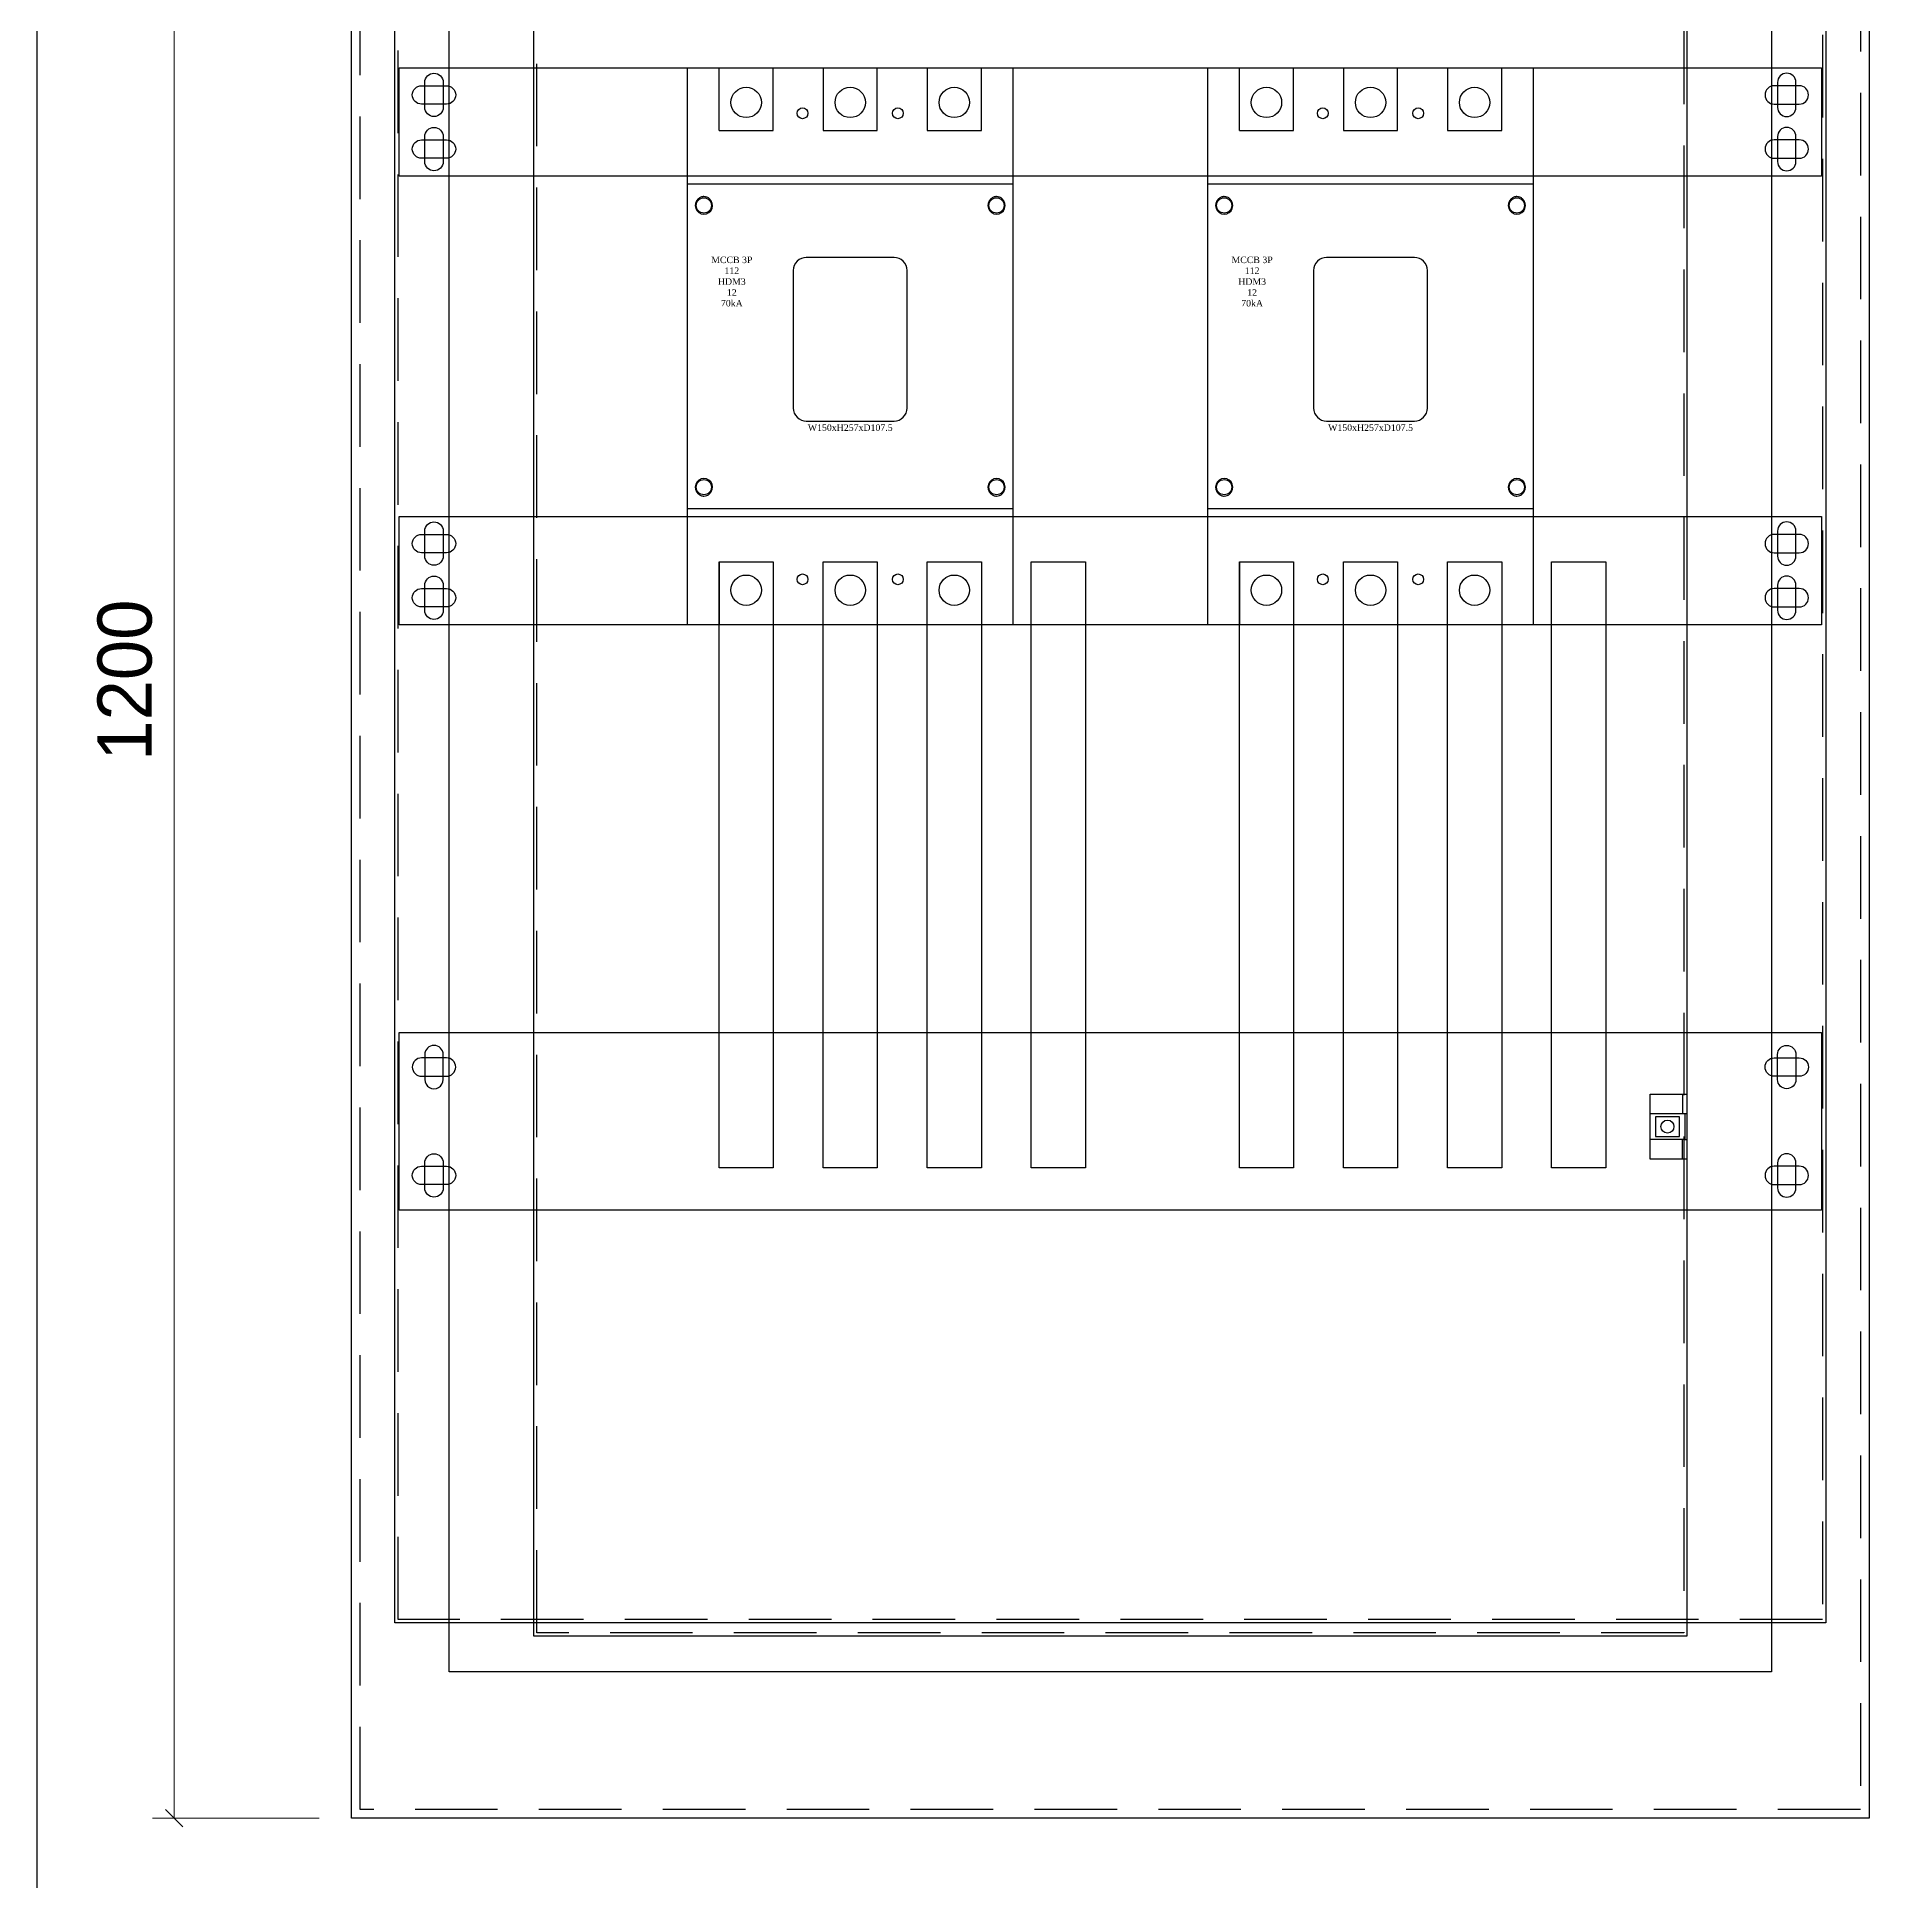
# Model space of a CAD drawing. Header units: millimetres. Extents: x 0 to 3594, y 0 to 2541.
# Drawn here: x 0 to 857, y 1128 to 1979 of the extents above; entities that cross this region are included whole.
import ezdxf
from ezdxf.enums import TextEntityAlignment as Align

# ---------------------------------------------------------------- set-up
doc = ezdxf.new("R2010")
doc.units = ezdxf.units.MM
doc.linetypes.add('HIDDENX2', pattern=[19.05, 12.7, -6.35])
for name, color, linetype in [('--4N-THT. MCB-MCCB-ACB', 124, 'Continuous'), ('--8N-THT. FIXING HOLE', 4, 'Continuous'), ('CNC', 7, 'Continuous'), ('DIM', 253, 'Continuous')]:
    doc.layers.add(name, color=color, linetype=linetype)
doc.styles.add('Tahoma (Input Text)', font='tahoma.ttf')
doc.styles.add('VNI-TNR-DIM', font='times.ttf')
doc.dimstyles.new('Dim-25', dxfattribs={"dimtxt": 25, "dimasz": 8, "dimexe": 10, "dimexo": 15, "dimgap": 10, "dimtad": 1, "dimdec": 0, "dimtxsty": 'Standard', "dimblk": 'OBLIQUE', "dimcen": 10, "dimclrd": 5, "dimclre": 5, "dimclrt": 3, "dimazin": 3, "dimtfac": 1, "dimtdec": 0, "dimtmove": 0, "dimatfit": 3, "dimldrblk": 'OBLIQUE', "dimlwd": 9, "dimlwe": 9})

# ---------------------------------------------------------------- blocks, each defined once
blk = doc.blocks.new('*D2')
at = {"color": 0, "linetype": 'ByBlock', "lineweight": -2}
for p, q in [((67.27, 2353.33), (59.27, 2361.33)), ((59.27, 1161.33), (67.27, 1153.33))]:
    blk.add_line(p, q, dxfattribs=at)
at = {"layer": 'Defpoints', "color": 0, "ltscale": 3, "transparency": 16777216}
for p in [(145.06, 2357.33), (63.27, 1157.33), (145.06, 1157.33)]:
    blk.add_point(p, dxfattribs=at)
at = {"layer": 'DIM', "color": 5, "lineweight": 9, "ltscale": 3, "transparency": 16777216}
for p, q in [((130.06, 2357.33), (53.27, 2357.33)), ((63.27, 2357.33), (63.27, 1157.33)), ((130.06, 1157.33), (53.27, 1157.33))]:
    blk.add_line(p, q, dxfattribs=at)
at = {"layer": 'DIM', "color": 3, "ltscale": 3, "transparency": 16777216, "insert": (40.51, 1682.33), "char_height": 25, "attachment_point": 5, "rotation": 90}
blk.add_mtext('1200', dxfattribs=at)
blk = doc.blocks.new('_Oblique')
at = {"color": 0, "linetype": 'ByBlock', "lineweight": -2}
blk.add_line((-0.5, -0.5), (0.5, 0.5), dxfattribs=at)
blk = doc.blocks.new('khungtenAsean2')
at = {"color": 7}
blk.add_lwpolyline([(0, 0), (2970, 0), (2970, -2100), (0, -2100)], close=True, dxfattribs=at)
at = {"color": 1, "style": 'Tahoma (Input Text)', "flags": 8}
for tag, p in [('#01', (137.05, -2021.28)), ('#03', (506.57, -2019.3)), ('#05', (1106.63, -2021.28)), ('#07', (1834.68, -2021.28)), ('#09', (2146.72, -2021.28)), ('#02', (98.46, -2081.28)), ('#04', (486.11, -2081.28)), ('#06', (1065.33, -2081.28)), ('#08', (1817.45, -2081.28)), ('#10', (2146.72, -2081.28))]:
    blk.add_attdef(tag, p, '', height=25, dxfattribs=at)
blk.add_attdef('#11', text='', height=25, dxfattribs=at).set_placement((2914.99, -2067.35), align=Align.CENTER)
blk = doc.blocks.new('ovan8.5x20')
at = {"layer": 'CNC', "color": 2, "lineweight": -3}
for p, q in [((5.75, 4.25), (-5.75, 4.25)), ((-5.75, -4.25), (5.75, -4.25))]:
    blk.add_line(p, q, dxfattribs=at)
for centre, start, end in [((-5.75, 0), 90, 270), ((5.75, 0), 270, 90)]:
    blk.add_arc(centre, 4.25, start, end, dxfattribs=at)
blk = doc.blocks.new('HL003-2-2')
at = {"color": 1}
for p, q in [((15, 21), (15, 12)), ((16, 12), (17, 12)), ((15, -9), (15, 0)), ((16, 0), (17, 0))]:
    blk.add_line(p, q, dxfattribs=at)
blk.add_lwpolyline([(17, 0), (17, -9), (0, -9), (0, 21), (17, 21), (17, 12)], dxfattribs=at)
blk.add_lwpolyline([(0, 12), (16, 12), (16, 0), (0, 0)], close=True, dxfattribs=at)
blk.add_circle((8, 6), 3, dxfattribs=at)
blk = doc.blocks.new('336')
at = {"layer": '--4N-THT. MCB-MCCB-ACB', "linetype": 'ByBlock', "lineweight": -2}
for p, q in [((174792.01, 112068.13), (174792.01, 112097.13)), ((174817.01, 112068.13), (174817.01, 112097.13)), ((174840.01, 112097.13), (174840.01, 112068.13)), ((174865.01, 112068.13), (174865.01, 112097.13)), ((174888.01, 112097.13), (174888.01, 112068.13)), ((174913.01, 112068.13), (174913.01, 112097.13)), ((174792.01, 112068.13), (174817.01, 112068.13)), ((174840.01, 112068.13), (174865.01, 112068.13)), ((174888.01, 112068.13), (174913.01, 112068.13)), ((174777.49, 112043.63), (174927.51, 112043.63)), ((174782.69, 112036.26), (174782.36, 112036.63)), ((174787.65, 112036.63), (174787.32, 112036.26)), ((174917.69, 112036.26), (174917.36, 112036.63)), ((174922.65, 112036.63), (174922.32, 112036.26)), ((174782.36, 111900.63), (174782.69, 111901.01)), ((174787.32, 111901.01), (174787.65, 111900.63)), ((174917.36, 111900.63), (174917.69, 111901.01)), ((174922.32, 111901.01), (174922.65, 111900.63)), ((174927.51, 111893.63), (174777.49, 111893.63)), ((174792.01, 111869.13), (174792.01, 111840.13)), ((174792.01, 111869.13), (174817.01, 111869.13)), ((174817.01, 111869.13), (174817.01, 111840.13)), ((174840.01, 111840.13), (174840.01, 111869.13)), ((174840.01, 111869.13), (174865.01, 111869.13)), ((174865.01, 111869.13), (174865.01, 111840.13)), ((174888.01, 111840.13), (174888.01, 111869.13)), ((174888.01, 111869.13), (174913.01, 111869.13)), ((174913.01, 111869.13), (174913.01, 111840.13))]:
    blk.add_line(p, q, dxfattribs=at)
blk.add_lwpolyline([(174777.49, 112097.13), (174927.51, 112097.13), (174927.51, 111840.13), (174777.49, 111840.13)], close=True, dxfattribs=at)
at = {"layer": '--4N-THT. MCB-MCCB-ACB', "color": 1}
blk.add_lwpolyline([(174878.76, 112003.63, 0.414214), (174872.76, 112009.63), (174832.26, 112009.63, 0.414214), (174826.26, 112003.63), (174826.26, 111940.13, 0.414214), (174832.26, 111934.13), (174872.76, 111934.13, 0.414214), (174878.76, 111940.13)], format="xyb", close=True, dxfattribs=at)
at = {"layer": '--4N-THT. MCB-MCCB-ACB', "linetype": 'ByBlock', "lineweight": -2}
for centre, radius in [((174804.51, 112081.13), 7), ((174852.51, 112081.13), 7), ((174900.51, 112081.13), 7), ((174785.01, 112033.63), 3.5), ((174920.01, 112033.63), 3.5), ((174785.01, 111903.63), 3.5), ((174920.01, 111903.63), 3.5), ((174804.51, 111856.13), 7), ((174852.51, 111856.13), 7), ((174900.51, 111856.13), 7)]:
    blk.add_circle(centre, radius, dxfattribs=at)
for centre, start, end in [((174785.01, 112033.63), 131.40962, 48.59038), ((174920.01, 112033.63), 131.40962, 48.59038), ((174785.01, 111903.63), 311.40962, 228.59038), ((174920.01, 111903.63), 311.40962, 228.59038)]:
    blk.add_arc(centre, 4, start, end, dxfattribs=at)
for points in [[(174787.65, 112036.63), (174787.3, 112036.97), (174786.47, 112037.52), (174785.01, 112037.81), (174783.54, 112037.52), (174782.71, 112036.97), (174782.36, 112036.63)], [(174922.65, 112036.63), (174922.3, 112036.97), (174921.47, 112037.52), (174920.01, 112037.81), (174918.54, 112037.52), (174917.71, 112036.97), (174917.36, 112036.63)], [(174782.36, 111900.63), (174782.71, 111900.3), (174783.54, 111899.75), (174785.01, 111899.46), (174786.47, 111899.75), (174787.3, 111900.3), (174787.65, 111900.63)], [(174917.36, 111900.63), (174917.71, 111900.3), (174918.54, 111899.75), (174920.01, 111899.46), (174921.47, 111899.75), (174922.3, 111900.3), (174922.65, 111900.63)]]:
    blk.add_open_spline(points, degree=3, knots=[0, 0, 0, 0, 0.250091, 0.50002, 0.74994, 1, 1, 1, 1], dxfattribs=at)
at = {"layer": '--8N-THT. FIXING HOLE'}
for centre in [(174830.5, 112076.13), (174874.5, 112076.13), (174830.5, 111861.13), (174874.5, 111861.13)]:
    blk.add_circle(centre, 2.5, dxfattribs=at)
at = {"layer": '--4N-THT. MCB-MCCB-ACB', "color": 3, "style": 'VNI-TNR-DIM'}
for s, p in [('MCCB 3P', (174797.89, 112008.52)), ('70kA', (174797.89, 111988.52)), ('W150xH257xD107.5', (174852.51, 111931.13))]:
    blk.add_text(s, height=3, dxfattribs=at).set_placement(p, align=Align.MIDDLE_CENTER)
at = {"layer": '--4N-THT. MCB-MCCB-ACB', "color": 3, "insert": (174797.89, 111998.5), "char_height": 3, "width": 34.6438, "attachment_point": 5, "style": 'VNI-TNR-DIM'}
blk.add_mtext('HDM3', dxfattribs=at)
at = {"layer": '--4N-THT. MCB-MCCB-ACB', "color": 3, "style": 'VNI-TNR-DIM'}
for tag, p in [('315~630A', (174797.89, 112003.52)), ('400~600N', (174797.89, 111993.5))]:
    blk.add_attdef(tag, text='', height=3, dxfattribs=at).set_placement(p, align=Align.MIDDLE_CENTER)

msp = doc.modelspace()

# ---------------------------------------------------------------- linework, layer by layer
at = {"color": 7, "ltscale": 3}
for points in [[(145.06, 2357.33), (845.06, 2357.33), (845.06, 1157.33), (145.06, 1157.33)], [(190.06, 2289.83), (800.06, 2289.83), (800.06, 1224.83), (190.06, 1224.83)]]:
    msp.add_lwpolyline(points, close=True, dxfattribs=at)
at = {"color": 7, "linetype": 'HIDDENX2', "ltscale": 3}
msp.add_lwpolyline([(149.06, 2353.33), (841.06, 2353.33), (841.06, 1161.33), (149.06, 1161.33)], close=True, dxfattribs=at)
at = {"color": 6, "ltscale": 3}
msp.add_lwpolyline([(229.06, 2273.33), (761.06, 2273.33), (761.06, 1241.33), (229.06, 1241.33)], close=True, dxfattribs=at)
msp.add_lwpolyline([(229.06, 2273.33), (761.06, 2273.33), (761.06, 1241.33), (229.06, 1241.33)], close=True, dxfattribs=at)
at = {"color": 6, "linetype": 'HIDDENX2', "ltscale": 3}
msp.add_lwpolyline([(230.56, 2271.83), (759.56, 2271.83), (759.56, 1242.83), (230.56, 1242.83)], close=True, dxfattribs=at)
at = {"color": 1, "ltscale": 3}
for points in [[(165.06, 2267.24), (825.06, 2267.24), (825.06, 1247.42), (165.06, 1247.42)], [(314.56, 1736.83), (339.56, 1736.83), (339.56, 1457.26), (314.56, 1457.26)], [(554.57, 1736.83), (579.57, 1736.83), (579.57, 1457.26), (554.57, 1457.26)]]:
    msp.add_lwpolyline(points, close=True, dxfattribs=at)
at = {"color": 1, "linetype": 'HIDDENX2', "ltscale": 3}
msp.add_lwpolyline([(166.56, 2265.74), (823.56, 2265.74), (823.56, 1248.92), (166.56, 1248.92)], close=True, dxfattribs=at)
at = {"color": 8, "ltscale": 3}
for points in [[(167.06, 1964.83), (823.06, 1964.83), (823.06, 1914.83), (167.06, 1914.83)], [(167.06, 1757.83), (823.06, 1757.83), (823.06, 1707.83), (167.06, 1707.83)], [(167.06, 1519.83), (823.06, 1519.83), (823.06, 1437.83), (167.06, 1437.83)]]:
    msp.add_lwpolyline(points, close=True, dxfattribs=at)
at = {"color": 2, "ltscale": 3}
for points in [[(362.56, 1736.83), (387.56, 1736.83), (387.56, 1457.26), (362.56, 1457.26)], [(602.57, 1736.83), (627.57, 1736.83), (627.57, 1457.26), (602.57, 1457.26)]]:
    msp.add_lwpolyline(points, close=True, dxfattribs=at)
at = {"color": 5, "ltscale": 3}
for points in [[(410.56, 1736.83), (435.56, 1736.83), (435.56, 1457.26), (410.56, 1457.26)], [(650.57, 1736.83), (675.57, 1736.83), (675.57, 1457.26), (650.57, 1457.26)]]:
    msp.add_lwpolyline(points, close=True, dxfattribs=at)
at = {"color": 7, "ltscale": 3, "true_color": 0xffffff}
for points in [[(458.56, 1736.83), (483.56, 1736.83), (483.56, 1457.26), (458.56, 1457.26)], [(698.57, 1736.83), (723.57, 1736.83), (723.57, 1457.26), (698.57, 1457.26)]]:
    msp.add_lwpolyline(points, close=True, dxfattribs=at)
at = {"color": 2}
msp.add_lwpolyline([(757.56, 1480.83), (746.56, 1480.83), (746.56, 1471.83), (757.56, 1471.83)], close=True, dxfattribs=at)

# ---------------------------------------------------------------- block references
at = {"color": 7, "xscale": 1.210000000006402, "yscale": 1.210000000006402, "zscale": 1.210000000006402}
msp.add_blockref('khungtenAsean2', (0, 2541), dxfattribs=at)
for p in [(-174477.45, -110132.3), (-174237.43, -110132.3)]:
    msp.add_blockref('336', p).add_auto_attribs({'400~600N': '12', '315~630A': '112'})
at = {"color": 7}
msp.add_blockref('HL003-2-2', (744.06, 1470.33), dxfattribs=at)
at = {"layer": 'CNC', "lineweight": -3, "xscale": -1}
for p in [(183.06, 1952.33), (183.06, 1927.33), (183.06, 1745.33), (183.06, 1720.33), (183.06, 1453.83)]:
    msp.add_blockref('ovan8.5x20', p, dxfattribs=at)
for p, rotation in [((183.06, 1952.33), 270), ((183.06, 1927.33), 270), ((183.06, 1745.33), 270), ((183.06, 1720.33), 270), ((807.06, 1503.83), 90), ((807.06, 1503.83), 180), ((183.06, 1453.83), 270)]:
    msp.add_blockref('ovan8.5x20', p, dxfattribs=dict(at, rotation=rotation))
at = {"layer": 'CNC', "lineweight": -3}
for p in [(807.06, 1952.33), (807.06, 1927.33), (807.06, 1745.33), (807.06, 1720.33), (807.06, 1453.83)]:
    msp.add_blockref('ovan8.5x20', p, dxfattribs=at)
for p, rotation in [((807.06, 1952.33), 90), ((807.06, 1927.33), 90), ((807.06, 1745.33), 90), ((807.06, 1720.33), 90), ((183.06, 1503.83), 270), ((183.06, 1503.83), 180), ((807.06, 1453.83), 90)]:
    msp.add_blockref('ovan8.5x20', p, dxfattribs=dict(at, rotation=rotation))

# ---------------------------------------------------------------- dimensions: what is measured, and where the dimension line sits
at = {"layer": 'DIM', "color": 2, "ltscale": 3}
dim = msp.add_linear_dim(base=(63.27, 1157.33), p1=(145.06, 2357.33), p2=(145.06, 1157.33), angle=90, dimstyle='Dim-25', dxfattribs=at)
dim.commit()
dim.dimension.update_dxf_attribs({"geometry": '*D2', "text_midpoint": (63.27, 1682.33), "dimtype": 160})

doc.saveas('drawing.dxf')
